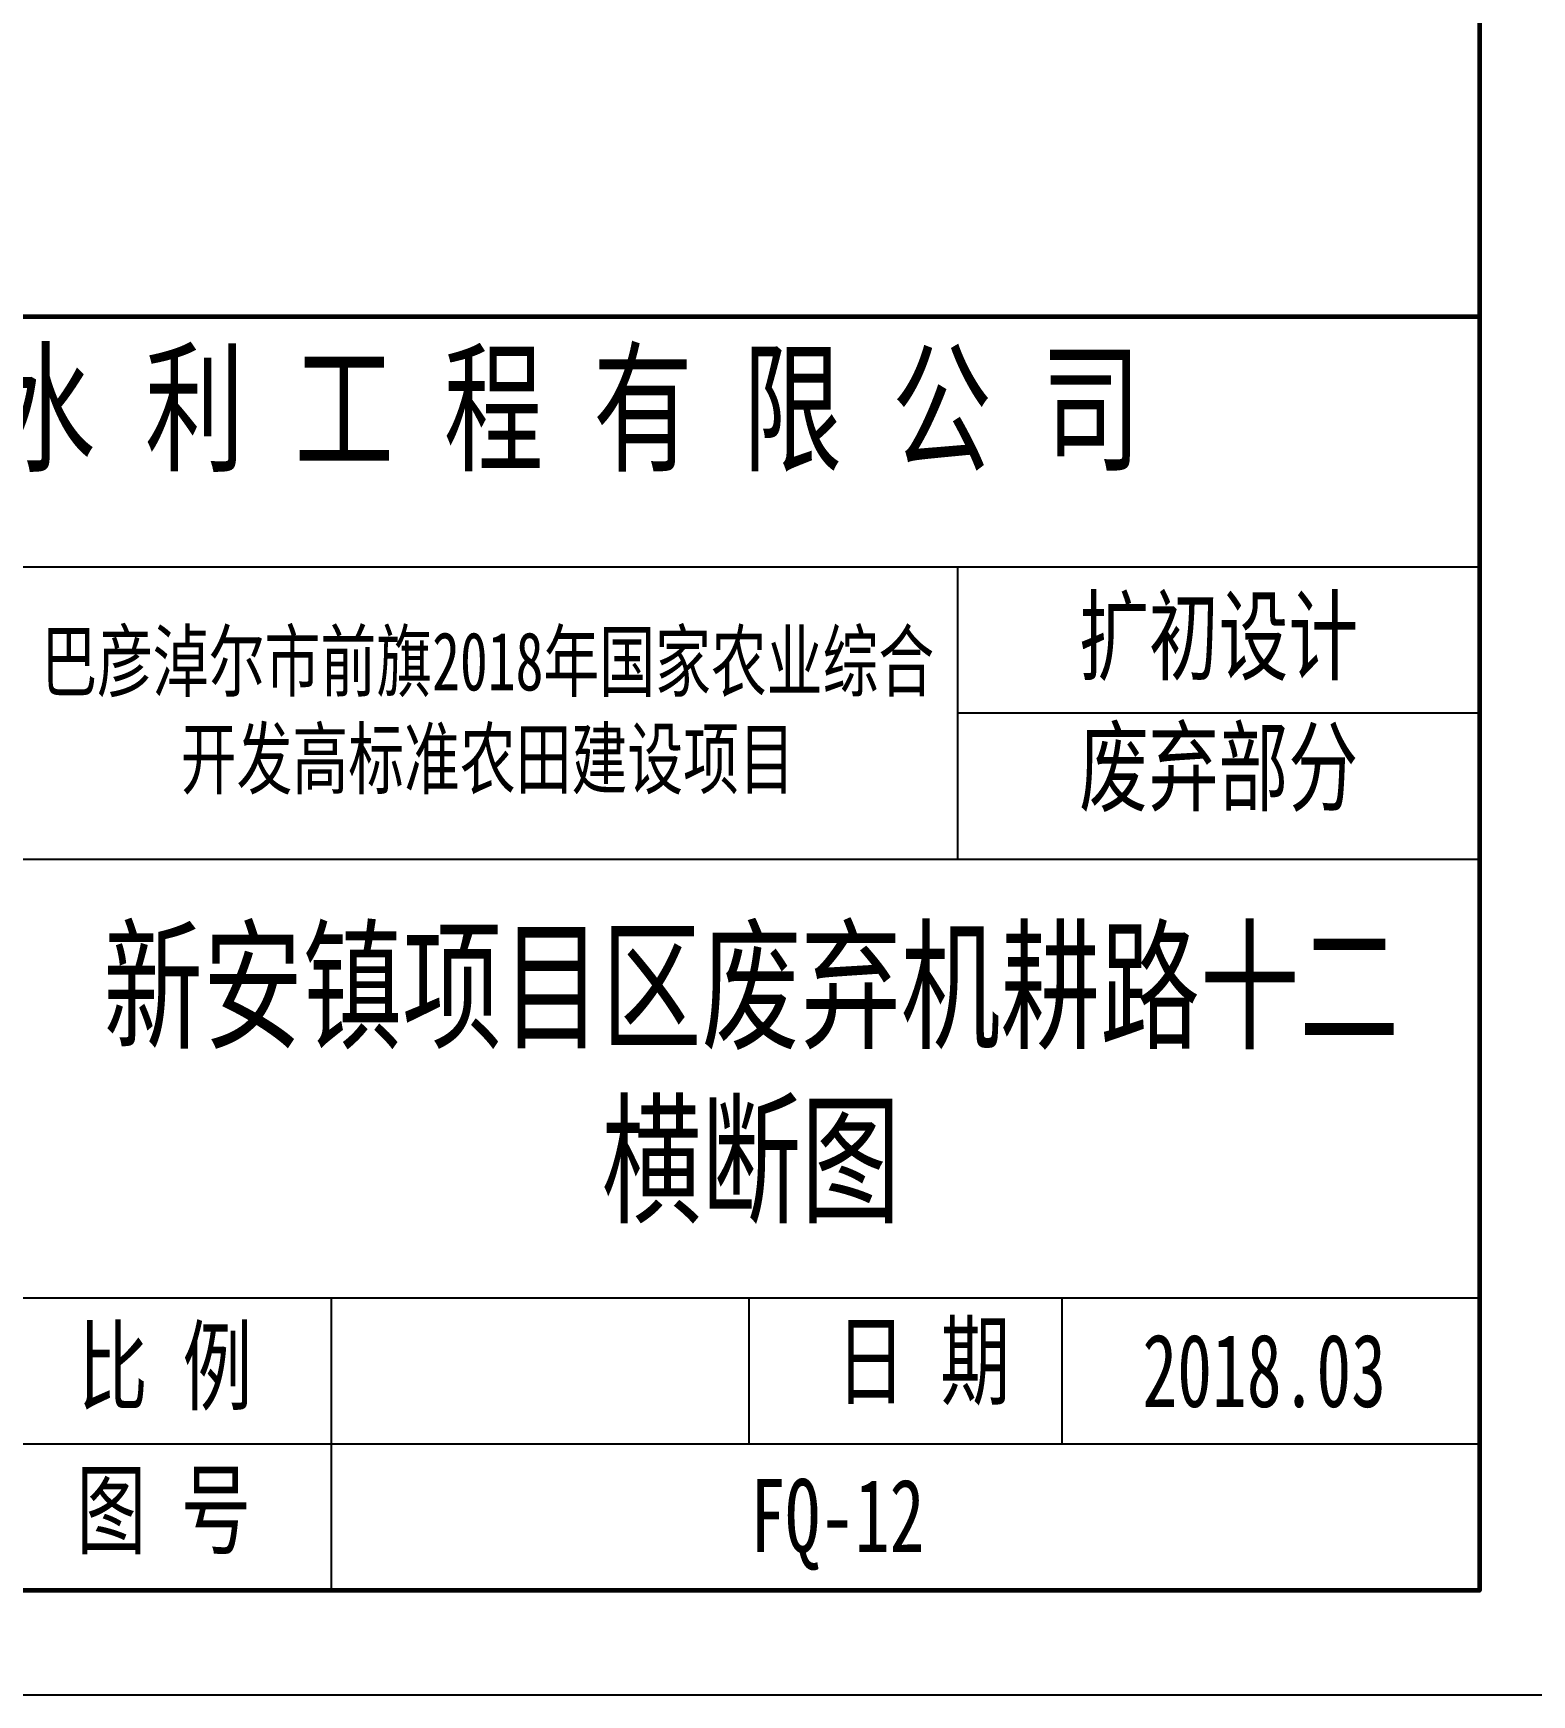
# Model space of a CAD drawing. Extents: x 695776 to 1250176, y 4443437 to 9025597.
# Drawn here: x 793948 to 802560, y 4443437 to 4452985 of the extents above; entities that cross this region are included whole.
import ezdxf

# ---------------------------------------------------------------- set-up
doc = ezdxf.new("R2010")
doc.units = 0
doc.header["$LTSCALE"] = 0.5
doc.layers.add('图框', color=7, linetype='CONTINUOUS')
doc.styles.add('仿宋', font='仿宋_GB2312.ttf', dxfattribs={"width": 0.7})

msp = doc.modelspace()

# ---------------------------------------------------------------- linework, layer by layer
at = {"layer": '图框', "color": 7, "lineweight": 60}
msp.add_line((787860.3804, 4451356.8745), (802260.3804, 4451356.8745), dxfattribs=at)
at = {"layer": '图框', "color": 7}
for p, q in [((802260.3804, 4449916.8745), (787860.3804, 4449916.8745)), ((799260.3804, 4449916.8745), (799260.3804, 4448236.8745)), ((799260.383, 4449916.875), (799260.383, 4448236.875)), ((802260.3804, 4449076.8745), (799260.3804, 4449076.8745)), ((802260.383, 4449076.875), (799260.383, 4449076.875)), ((802260.3804, 4448236.8745), (787860.3804, 4448236.8745)), ((802260.3804, 4445716.8745), (787860.3804, 4445716.8745)), ((802260.383, 4445716.875), (787860.383, 4445716.875)), ((795660.3804, 4445716.8745), (795660.3804, 4444036.8745)), ((795660.383, 4445716.875), (795660.383, 4444036.875)), ((798060.3804, 4445716.8745), (798060.3804, 4444876.8745)), ((798060.383, 4445716.875), (798060.383, 4444876.875)), ((799860.3804, 4445716.8745), (799860.3804, 4444876.8745)), ((799860.383, 4445716.875), (799860.383, 4444876.875)), ((802260.3804, 4444876.8745), (787860.3804, 4444876.8745))]:
    msp.add_line(p, q, dxfattribs=at)
at = {"layer": '图框', "linetype": 'Continuous', "lineweight": -2, "flags": 128}
msp.add_lwpolyline([(752460.3804, 4479076.8745), (752460.3804, 4443436.8745), (802860.3804, 4443436.8745), (802860.3804, 4479076.8745), (752460.3804, 4479076.8745)], dxfattribs=at)
at = {"layer": '图框', "linetype": 'Continuous', "lineweight": 60, "flags": 128}
msp.add_lwpolyline([(755460.3804, 4478476.8745), (802260.3804, 4478476.8745), (802260.3804, 4444036.8745), (755460.3804, 4444036.8745), (755460.3804, 4478476.8745)], dxfattribs=at)

# ---------------------------------------------------------------- texts
at = {"layer": '图框', "linetype": 'Continuous', "style": '仿宋'}
for s, insert, char_height, width, attachment_point in [('\u3000内 蒙 古 恒 源 水 利 工 程 有 限 公 司', (788865.7674, 4451130.5649), 600, 12975.456, 1), ('扩初设计', (800760.3804, 4449496.8745), 420, 3000, 5), ('巴彦淖尔市前旗2018年国家农业综合开发高标准农田建设项目', (796560.3804, 4449076.8745), 336, 5400, 5), ('废弃部分', (800760.3804, 4448744.1545), 420, 3000, 5), ('新安镇项目区废弃机耕路十二横断图', (798074.5348, 4446976.8745), 600, 7762.857708, 5), ('比 例', (794205.409, 4445535.2843), 420, 1384.032427, 1), ('日 期', (798561.1145, 4445567.3584), 420, 1384.032427, 1), ('2018.03', (800322.5779, 4445510.5936), 420, 1384.032427, 1), ('图 号', (794196.8089, 4444710.4933), 420, 1384.032427, 1), ('FQ-12', (798069.9168, 4444676.7063), 420, 1384.032427, 1)]:
    msp.add_mtext(s, dxfattribs=dict(at, insert=insert, char_height=char_height, width=width, attachment_point=attachment_point))

doc.saveas('drawing.dxf')
